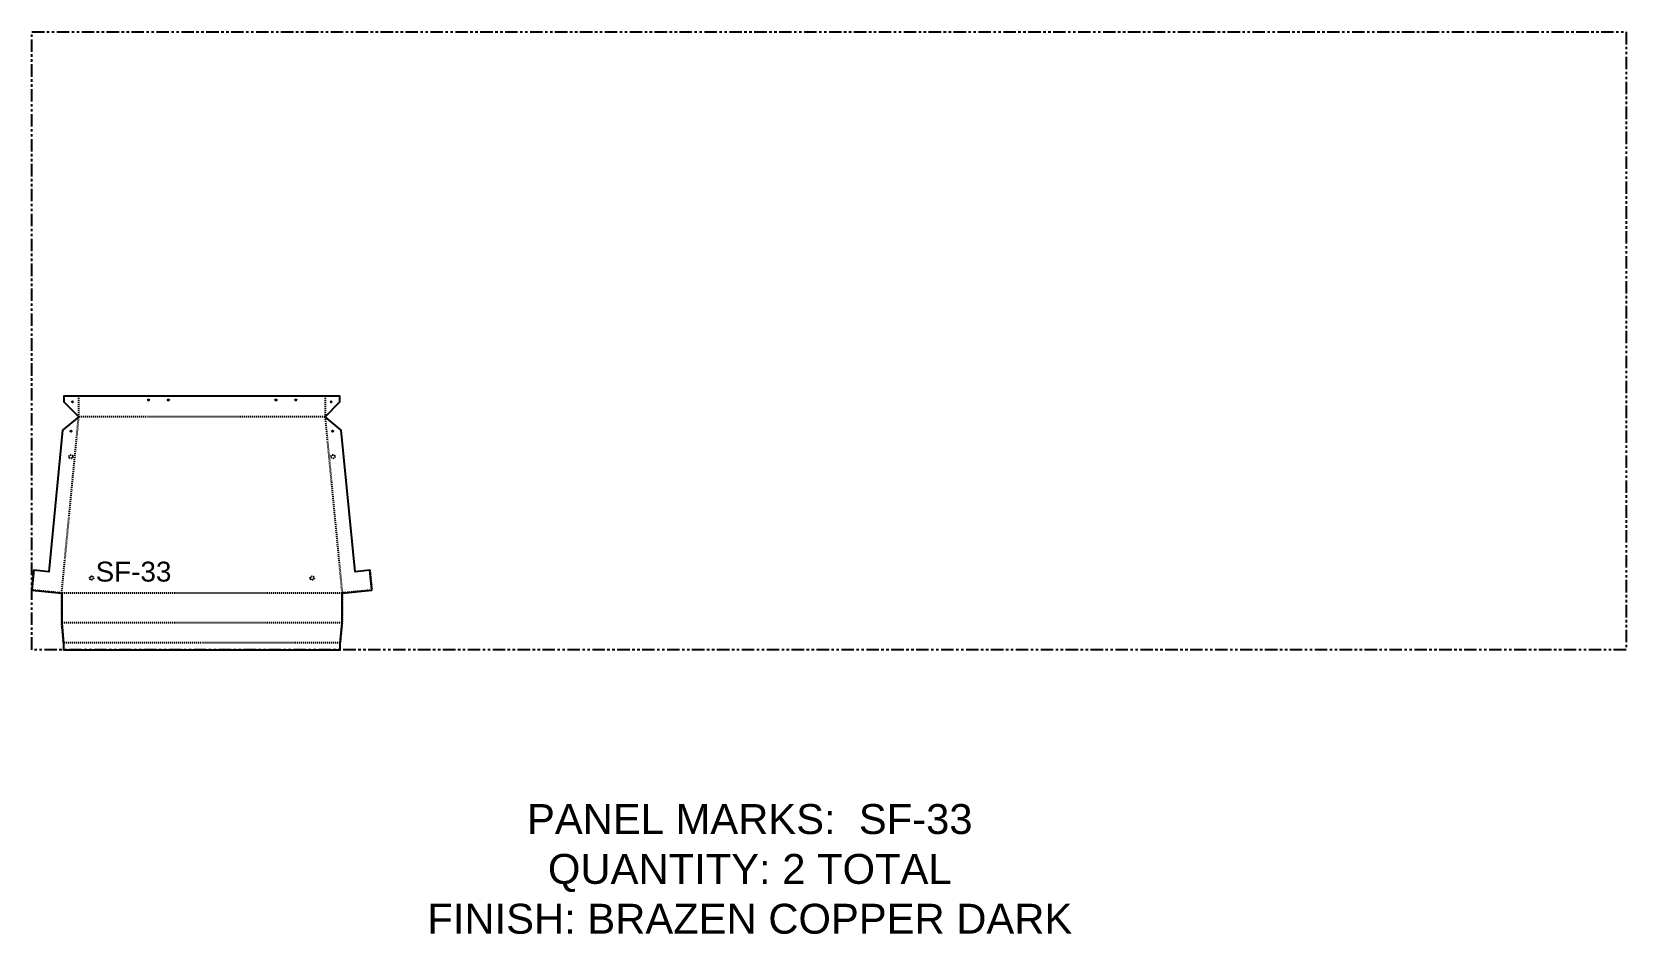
# Model space of a CAD drawing. Header units: inches. Extents: x 0 to 160, y -29 to 62.
import ezdxf

# ---------------------------------------------------------------- set-up
doc = ezdxf.new("R2010")
doc.units = ezdxf.units.IN
doc.header["$MEASUREMENT"] = 0
doc.linetypes.add('HIDDEN', pattern=[0.375, 0.25, -0.125])
doc.linetypes.add('PHANTOM', pattern=[2.5, 1.25, -0.25, 0.25, -0.25, 0.25, -0.25])
for name, color, linetype in [('CUT', 7, 'Continuous'), ('DIMS', 1, 'Continuous'), ('HOLES', 6, 'Continuous'), ('ROUT', 1, 'HIDDEN'), ('SHEET', 5, 'PHANTOM'), ('TEXT', 2, 'PHANTOM'), ('WEEPS', 3, 'HIDDEN')]:
    doc.layers.add(name, color=color, linetype=linetype)
doc.styles.get("Standard").update_dxf_attribs({"font": 'arial.ttf'})

msp = doc.modelspace()

# ---------------------------------------------------------------- linework, layer by layer
at = {"layer": 'CUT', "ltscale": 0.25}
msp.add_lwpolyline([(3.06, 22.02), (1.69, 7.83), (0.19, 7.98), (0, 5.98), (2.99, 5.69), (2.99, 2.69), (3.18, 0.69), (3.18, 0), (30.94, 0), (30.94, 0.69), (31.13, 2.69), (31.13, 5.69), (34.12, 5.98), (33.92, 7.98), (32.43, 7.83), (31.05, 22.02), (29.42, 23.37), (30.92, 24.88), (30.92, 25.44), (3.2, 25.44), (3.2, 24.88), (4.7, 23.37)], close=True, dxfattribs=at)
at = {"layer": 'HOLES', "ltscale": 0.25}
for centre in [(4.08, 24.88), (11.7, 25.06), (13.7, 25.06), (24.49, 25.06), (26.49, 25.06), (30.04, 24.88), (3.93, 21.93), (30.18, 21.93)]:
    msp.add_circle(centre, 0.0625, dxfattribs=at)
at = {"layer": 'ROUT', "ltscale": 0.25}
for p, q in [((29.42, 23.37), (4.7, 23.37)), ((31.13, 2.69), (2.99, 2.69))]:
    msp.add_line(p, q, dxfattribs=at)
for points in [[(29.42, 25.44), (29.42, 23.37), (31.13, 5.69), (31.13, 2.69), (30.94, 0.69), (3.18, 0.69), (2.99, 2.69), (2.99, 5.69), (4.7, 23.37), (4.7, 25.44)], [(33.92, 7.98), (34.12, 5.98), (31.13, 5.69), (2.99, 5.69), (0, 5.98), (0.19, 7.98)]]:
    msp.add_lwpolyline(points, dxfattribs=at)
at = {"layer": 'SHEET'}
msp.add_lwpolyline([(0, 62), (160, 62), (160, 0), (0, 0)], close=True, dxfattribs=at)
at = {"layer": 'WEEPS', "ltscale": 0.25}
for centre in [(3.91, 19.38), (30.21, 19.38), (5.99, 7.19), (28.13, 7.19)]:
    msp.add_circle(centre, 0.188, dxfattribs=at)

# ---------------------------------------------------------------- texts
at = {"layer": 'DIMS', "ltscale": 0.25, "insert": (10.2, 8.84), "char_height": 2, "attachment_point": 2}
msp.add_mtext_dynamic_manual_height_columns('SF-33', width=3.0859, gutter_width=10, heights=[0], dxfattribs=at)
at = {"layer": 'TEXT', "insert": (72.05, -22.01), "char_height": 3, "attachment_point": 5}
msp.add_mtext_dynamic_manual_height_columns('PANEL MARKS:  SF-33\\PQUANTITY: 2 TOTAL\\PFINISH: BRAZEN COPPER DARK', width=199.7409, gutter_width=1, heights=[0], dxfattribs=at)

doc.saveas('drawing.dxf')
